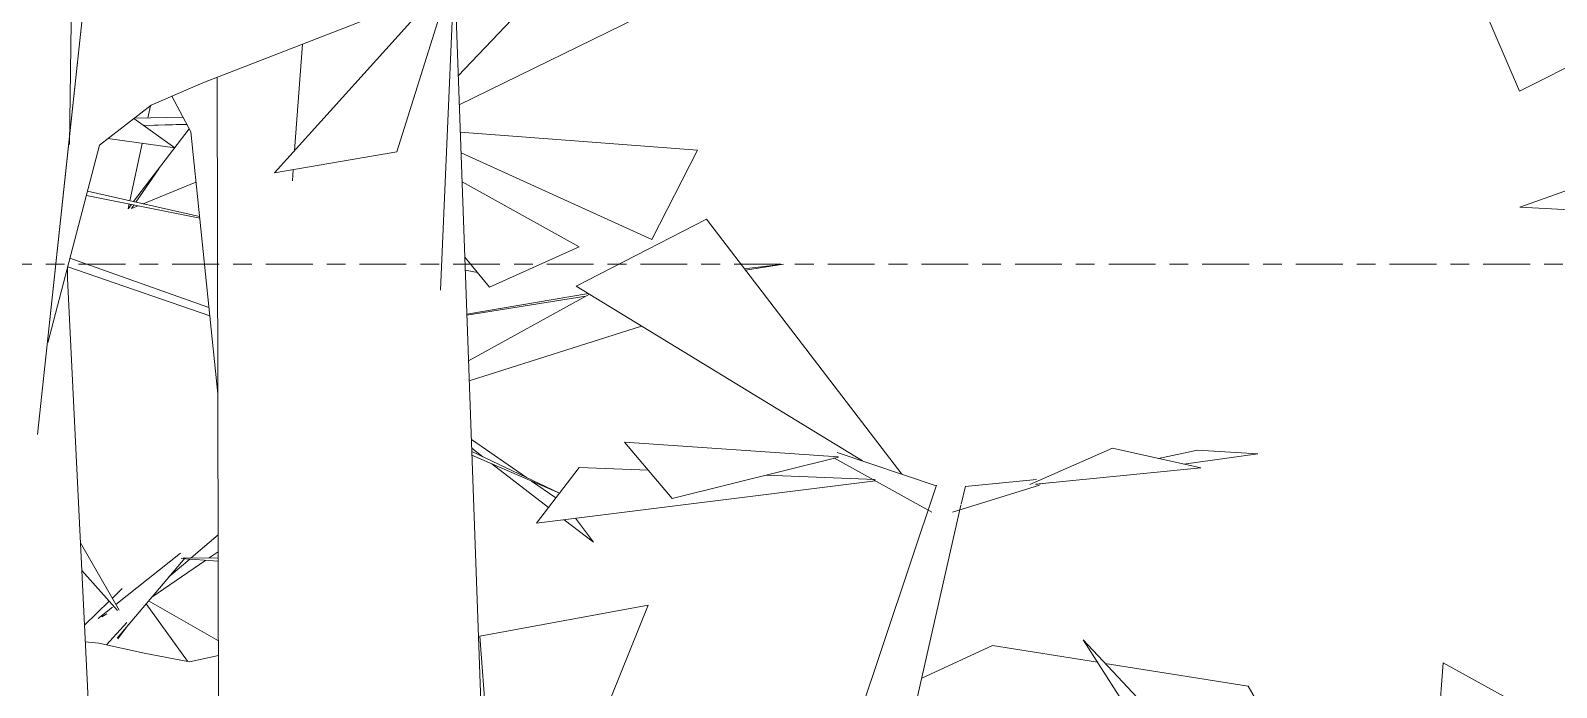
# Model space of a CAD drawing. Header units: millimetres. Extents: x 78096 to 288885, y -20632 to 149556.
# Drawn here: x 251988 to 252505, y 93107 to 93329 of the extents above; entities that cross this region are included whole.
import ezdxf

# ---------------------------------------------------------------- set-up
doc = ezdxf.new("R2010")
doc.units = ezdxf.units.MM
doc.linetypes.add('Centre', pattern=[31.75, 6.35, -4.7625, 15.875, -4.7625])
for name, color, linetype, lineweight in [('A-FLOR-LEVL', 51, 'Continuous', 9), ('G-IMPT', 8, 'Continuous', 9), ('L-PLNT', 71, 'Continuous', 9)]:
    doc.layers.add(name, color=color, linetype=linetype, lineweight=lineweight)

# ---------------------------------------------------------------- blocks, each defined once
blk = doc.blocks.new('ZZ-V - Tree Broadleaf 1 - 3dtree rotund SIMPLU-4826059-TOMH A-A')
at = {"layer": 'G-IMPT'}
for p, q in [((26373.9, 93280.93), (26434.25, 93347.9)), ((26434.25, 93347.9), (26415.45, 93288.05)), ((26434.81, 93348.24), (26430.25, 93241.24)), ((26447, 93015.39), (26435.01, 93348.35)), ((26796.09, 93308.66), (26777.61, 93351.59)), ((26383.46, 93324.6), (26380.77, 93288.55)), ((26796.09, 93308.66), (26825.28, 93323.43)), ((26355.35, 92952.06), (26354.47, 93313.35)), ((26345.57, 93294.86), (26339.14, 93306.94)), ((26345.57, 93294.86), (26354.73, 93206.08)), ((26796.2, 93269.37), (26867.29, 93294.65)), ((26373.9, 93280.93), (26415.45, 93288.05)), ((26380.29, 93282.02), (26380.01, 93278.28)), ((26839.89, 93266.89), (26796.2, 93269.37)), ((26314.36, 93121.53), (26309.81, 93121.94)), ((26329.73, 93118.16), (26314.36, 93121.53)), ((26345.09, 93115.24), (26329.73, 93118.16)), ((26345.09, 93115.24), (26354.95, 93117.39))]:
    blk.add_line(p, q, dxfattribs=at)
blk = doc.blocks.new('ZZ-V - Tree Broadleaf 1 - 3dtree rotund SIMPLU-4826034-TOMH A-A')
at = {"layer": 'G-IMPT'}
for p, q in [((26304.41, 93290.59), (26308.82, 93598.05)), ((26309.23, 93337.37), (26293.65, 93192.3)), ((26309.23, 93337.37), (26303.5, 93284.95)), ((26349.68, 93311.49), (26410.55, 93335.12)), ((26332.19, 93303.95), (26349.68, 93311.49)), ((26314.64, 93290.37), (26332.19, 93303.95)), ((26314.64, 93290.37), (26297.06, 93223.34)), ((26303.5, 93284.95), (26293.65, 93192.3)), ((26520.38, 93265.21), (26476.24, 93242.59)), ((26520.38, 93265.21), (26586.61, 93178.8)), ((26303.76, 93245.1), (26303.82, 93249.09)), ((26319.35, 92927.87), (26303.76, 93245.1)), ((26476.24, 93242.59), (26573.33, 93183.31)), ((26508.78, 93170.6), (26492.67, 93189.7)), ((26565.09, 93184.71), (26492.67, 93189.7)), ((26630.07, 93175.27), (26658.06, 93187.65)), ((26688.05, 93180.93), (26658.06, 93187.65)), ((26686.85, 93186.95), (26673.64, 93184.16)), ((26686.85, 93186.95), (26707.35, 93185.68)), ((26508.78, 93170.6), (26565.12, 93184.58)), ((26563.6, 93184.3), (26596.85, 93165.96)), ((26564.77, 93186.21), (26598.26, 93174.85)), ((26707.35, 93185.68), (26682.3, 93182.22)), ((26462.83, 93162.21), (26477.26, 93181.1)), ((26477.26, 93181.1), (26500.73, 93180.14)), ((26540.68, 93178.51), (26577.59, 93177.01)), ((26632.34, 93177.04), (26608.15, 93174.66)), ((26688.05, 93180.93), (26632.03, 93175.46)), ((26462.83, 93162.21), (26577.72, 93176.51)), ((26598.36, 93175.13), (26567.42, 93082.79)), ((26633.31, 93175.13), (26603.84, 93165.93)), ((26608.18, 93174.8), (26606.79, 93168.67)), ((26636.4, 93175.89), (26631.96, 93175.27)), ((26606.7, 93168.27), (26588.76, 93089.16)), ((26593.41, 93109.67), (26617.4, 93120.76)), ((26617.4, 93120.76), (26652.95, 93115.09)), ((26648.09, 93122.66), (26669.78, 93099.44)), ((26648.09, 93122.66), (26676.36, 93078.61)), ((26655.55, 93114.67), (26704.1, 93106.92)), ((26770.23, 93114.81), (26765.59, 93056.66)), ((26770.23, 93114.81), (26802.72, 93096.87)), ((26704.1, 93106.92), (26713.75, 93090.3))]:
    blk.add_line(p, q, dxfattribs=at)
blk = doc.blocks.new('ZZ-V - Tree Broadleaf 2 - 3dtree rotund SIMPLU-4826109-TOMH A-A')
at = {"layer": 'G-IMPT'}
for p, q in [((26479.97, 93359.81), (26436.25, 93313.86)), ((26502.22, 93336.1), (26436.61, 93304.01)), ((26331.87, 93303.7), (26330.99, 93299.65)), ((26345.04, 93295.85), (26326.17, 93271.21)), ((26340.2, 93289.43), (26326.28, 93299.38)), ((26342.91, 93299.86), (26326.52, 93299.56)), ((26329.57, 93297.02), (26344.21, 93297.42)), ((26344.22, 93297.4), (26329.6, 93297)), ((26344.23, 93297.37), (26329.62, 93296.98)), ((26317.49, 93292.57), (26340.2, 93289.43)), ((26329.11, 93290.96), (26324.9, 93271.49)), ((26517.35, 93288.62), (26436.94, 93294.74)), ((26501.91, 93258.42), (26437.19, 93287.76)), ((26517.35, 93288.62), (26501.91, 93258.42)), ((26334.73, 93282.38), (26326.92, 93271.04)), ((26347.33, 93277.82), (26329.37, 93270.48)), ((26477.26, 93255.86), (26437.55, 93277.89)), ((26348.59, 93265.57), (26310.16, 93273.29)), ((26348.53, 93266.16), (26310.54, 93274.73)), ((26324.67, 93270.42), (26324.31, 93268.77)), ((26325.45, 93270.26), (26324.31, 93268.77)), ((26326.25, 93270.06), (26325.44, 93268.88)), ((26327.72, 93269.81), (26325.44, 93268.88)), ((26477.26, 93255.86), (26446.9, 93242.22)), ((26352, 93232.54), (26303.83, 93249.15)), ((26351.72, 93235.28), (26304.58, 93252)), ((26438.47, 93252.37), (26446.9, 93242.22)), ((26546.55, 93250.04), (26533.2, 93248.48)), ((26546.55, 93250.04), (26533.61, 93247.95)), ((26442.75, 93247.21), (26438.62, 93247.98)), ((26439.16, 93233.1), (26480.42, 93240.03)), ((26479.52, 93239.21), (26439.18, 93232.69)), ((26439.73, 93217.27), (26480.7, 93239.86)), ((26498.42, 93229.04), (26439.98, 93210.41)), ((26459.35, 93177.67), (26440.69, 93190.59)), ((26444.58, 93184.68), (26440.8, 93187.6)), ((26470.57, 93172.34), (26440.84, 93186.45)), ((26440.88, 93185.26), (26470.56, 93172.34)), ((26466.85, 93167.48), (26447.63, 93182.32)), ((26469.34, 93170.74), (26461.09, 93176.46)), ((26482.06, 93155.75), (26472.17, 93163.38)), ((26482.06, 93155.75), (26476, 93163.85)), ((26354.85, 93158.28), (26345.66, 93150.41)), ((26308.16, 93155.53), (26321.34, 93132.69)), ((26342.08, 93152.08), (26320.2, 93134.67)), ((26351.85, 93150.46), (26354.86, 93152.52)), ((26320.73, 93132.64), (26308.62, 93146.15)), ((26343.65, 93150.48), (26320.59, 93123.26)), ((26332.35, 93137.14), (26350.64, 93149.63)), ((26345.23, 93150.05), (26338.13, 93143.97)), ((26342.26, 93150.27), (26354.87, 93149.31)), ((26354.87, 93150.49), (26342.97, 93150.39)), ((26317.93, 93135.77), (26309.53, 93127.67)), ((26322.33, 93140.01), (26318.98, 93136.78)), ((26354.93, 93122.29), (26331.25, 93135.84)), ((26319.03, 93133.75), (26314.19, 93129.9)), ((26317.16, 93131.43), (26315.4, 93130.48)), ((26344.41, 93115.37), (26330.44, 93134.89)), ((26443.62, 93123.94), (26500.6, 93134.4)), ((26463.74, 93043.11), (26500.6, 93134.4)), ((26323.9, 93128.49), (26316.99, 93120.95)), ((26324.48, 93127.85), (26320.82, 93123.04)), ((26443.62, 93123.94), (26449.06, 93048.15))]:
    blk.add_line(p, q, dxfattribs=at)

msp = doc.modelspace()

# ---------------------------------------------------------------- linework, layer by layer
at = {"layer": 'A-FLOR-LEVL', "linetype": 'Centre'}
msp.add_line((192334.611, 93250), (278486.268, 93250), dxfattribs=at)

# ---------------------------------------------------------------- block references
at = {"layer": 'L-PLNT'}
for name in ['ZZ-V - Tree Broadleaf 1 - 3dtree rotund SIMPLU-4826059-TOMH A-A', 'ZZ-V - Tree Broadleaf 2 - 3dtree rotund SIMPLU-4826109-TOMH A-A', 'ZZ-V - Tree Broadleaf 1 - 3dtree rotund SIMPLU-4826034-TOMH A-A']:
    msp.add_blockref(name, (225696.455, 0), dxfattribs=at)

doc.saveas('drawing.dxf')
